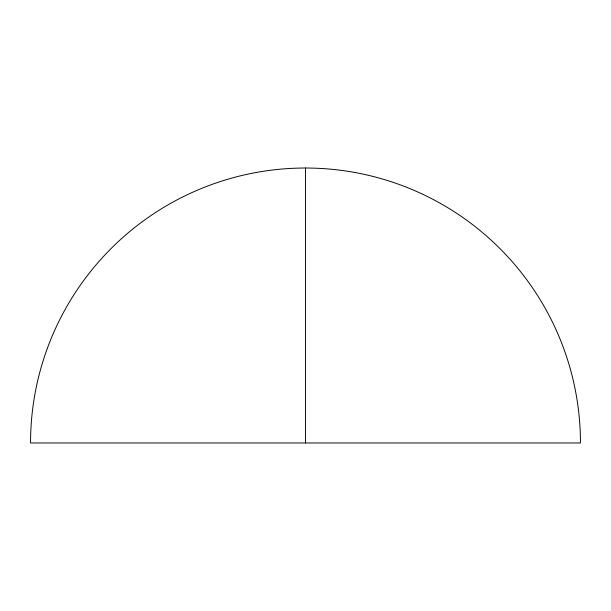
<?xml version="1.0" encoding="UTF-8"?>
<svg xmlns="http://www.w3.org/2000/svg" width="611" height="611" viewBox="0 0 611 611"><rect width="100%" height="100%" fill="white"/><g stroke="black" fill="none" stroke-linecap="round" stroke-linejoin="round"><path stroke-width="0.92" d="M305.5 168.025A274.95 274.95 0 0 0 30.55 442.975L580.45 442.975A274.95 274.95 0 0 0 305.5 168.025L305.5 442.975"/></g></svg>
